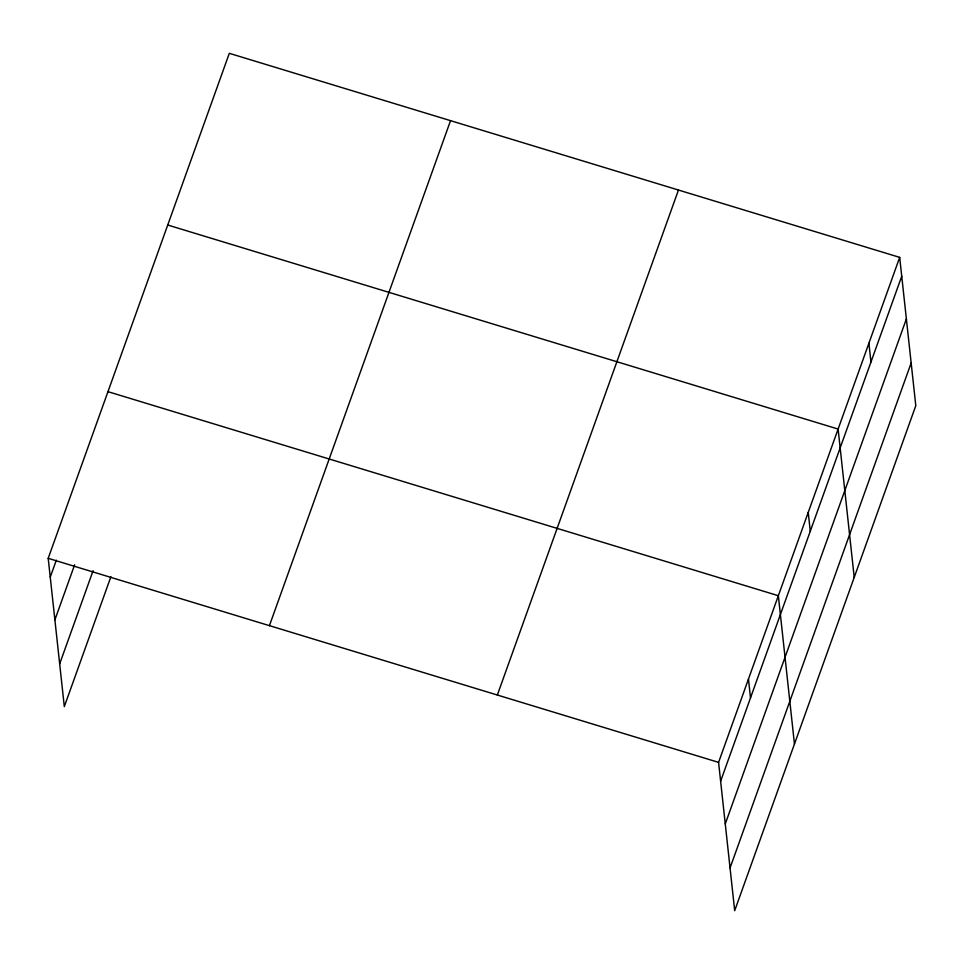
<?xml version="1.0" encoding="UTF-8"?>
<svg xmlns="http://www.w3.org/2000/svg" width="964" height="964" viewBox="0 0 964 964"><rect width="100%" height="100%" fill="white"/><g stroke="black" fill="none" stroke-linecap="round" stroke-linejoin="round"><path stroke-width="1.45" d="M110.908 576.701L64.311 706.624L48.2 558.313L229.312 53.321L899.689 257.376L915.8 405.687L734.689 910.679L718.578 762.367L899.689 257.376M50.249 577.147L56.322 560.192M54.888 619.876L74.638 564.796M59.672 663.895L93.098 570.688M269.426 625.648L450.537 120.657M497.352 695.02L678.463 190.041M720.626 781.189L901.738 276.21M725.265 823.919L906.377 318.939M730.049 867.949L911.161 362.958M167.736 225.022L838.114 429.064L854.225 577.388M107.968 391.661L778.346 595.716L794.457 744.027M48.2 558.313L718.578 762.367M868.901 343.22L870.95 362.054M808.23 512.39L810.278 531.224M748.462 679.042L750.51 697.876"/></g></svg>
